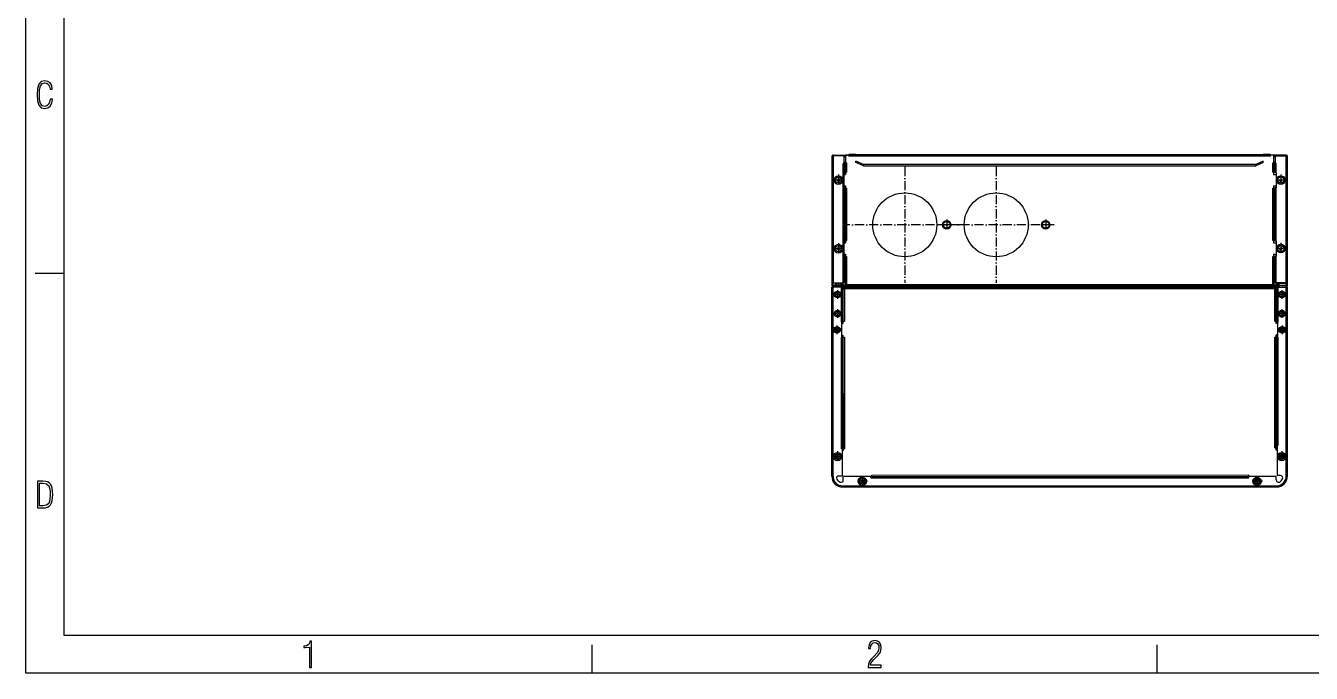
# Model space of a CAD drawing. Extents: x 0 to 2970, y 0 to 2100.
# Drawn here: x 0 to 1688, y 0 to 850 of the extents above; entities that cross this region are included whole.
import ezdxf

# ---------------------------------------------------------------- set-up
doc = ezdxf.new("R2010")
doc.units = 0
doc.header["$MEASUREMENT"] = 0
doc.linetypes.add('DASHDOT', pattern=[18.5, 12, -3, 0.5, -3])
doc.layers.get('0').update_dxf_attribs({"linetype": 'CONTINUOUS'})

msp = doc.modelspace()

# ---------------------------------------------------------------- linework, layer by layer
at = {"color": 7}
for p, q in [((0, 0), (0, 2100)), ((50, 2050), (50, 50)), ((1058.6, 679.5), (1060.4, 679.5)), ((1058.6, 679.5), (1058.6, 678.5)), ((1058.6, 678.5), (1058.6, 512.5)), ((1060.4, 680.3), (1079.4, 680.3)), ((1074.4, 679.5), (1060.4, 679.5)), ((1060.4, 679.5), (1060.4, 512.5)), ((1074.4, 679.5), (1076.8, 679.5)), ((1074.4, 679.5), (1074.4, 669.5)), ((1074.4, 678.6), (1076.8, 678.6)), ((1076.8, 680.1), (1076.8, 670.1)), ((1080.8, 680.1), (1076.8, 680.1)), ((1079.4, 680.1), (1079.4, 680.3)), ((1634.8, 680.9), (1080.8, 680.9)), ((1080.8, 680.9), (1080.8, 679.1)), ((1080.8, 679.1), (1080.8, 680.1)), ((1634.8, 679.1), (1080.8, 679.1)), ((1090.3, 681), (1081.2, 681)), ((1081.2, 681), (1081.2, 680.9)), ((1090.3, 681.1), (1090.3, 681.5)), ((1090.3, 681.1), (1625.3, 681.1)), ((1090.3, 681.1), (1090.3, 680.9)), ((1625.3, 681.1), (1625.3, 681.5)), ((1625.3, 681.1), (1625.3, 680.9)), ((1634.4, 681), (1625.3, 681)), ((1634.4, 681), (1634.4, 680.9)), ((1634.8, 680.9), (1634.8, 680.1)), ((1634.8, 679.1), (1634.8, 680.1)), ((1638.8, 680.1), (1634.8, 680.1)), ((1636.2, 680.1), (1636.2, 680.3)), ((1655.2, 680.3), (1636.2, 680.3)), ((1638.8, 680.1), (1638.8, 670.1)), ((1641.2, 679.5), (1638.8, 679.5)), ((1638.8, 678.6), (1641.2, 678.6)), ((1641.2, 679.5), (1655.2, 679.5)), ((1641.2, 669.5), (1641.2, 679.5)), ((1655.2, 678.5), (1655.2, 679.5)), ((1655.2, 678.6), (1656.2, 678.6)), ((1657, 678.5), (1655.2, 678.5)), ((1655.2, 512.5), (1655.2, 678.5)), ((1657, 512.5), (1657, 678.5)), ((1073.4, 512.5), (1073.4, 669.5)), ((1074.4, 669.5), (1073.4, 669.5)), ((1074.4, 671.7), (1076.8, 671.7)), ((1075.2, 669.5), (1074.4, 669.5)), ((1075.2, 657.5), (1075.2, 669.5)), ((1076, 669), (1075.2, 669)), ((1075.7, 666), (1075.2, 666)), ((1075.7, 655.1), (1075.7, 669)), ((1076, 670.1), (1076, 658.1)), ((1076, 670.1), (1076.8, 670.1)), ((1076.8, 670.1), (1077.8, 670.1)), ((1077.8, 670.1), (1077.8, 658.1)), ((1100.3, 667.9), (1090.3, 672.5)), ((1090.3, 670.7), (1090.3, 672.5)), ((1100.3, 666.1), (1090.3, 670.7)), ((1615.3, 667.9), (1100.3, 667.9)), ((1100.3, 666.1), (1100.3, 667.9)), ((1100.3, 666.1), (1615.3, 666.1)), ((1625.3, 672.5), (1615.3, 667.9)), ((1625.3, 670.7), (1615.3, 666.1)), ((1615.3, 666.1), (1615.3, 667.9)), ((1625.3, 670.7), (1625.3, 672.5)), ((1637.8, 658.1), (1637.8, 670.1)), ((1637.8, 670.1), (1638.8, 670.1)), ((1641.2, 671.7), (1638.8, 671.7)), ((1639.6, 670.1), (1638.8, 670.1)), ((1639.6, 658.1), (1639.6, 670.1)), ((1640.4, 669), (1639.6, 669)), ((1640.4, 666), (1639.6, 666)), ((1640.4, 657.5), (1640.4, 669.5)), ((1641.2, 669.5), (1640.4, 669.5)), ((1642.2, 669.5), (1641.2, 669.5)), ((1642.2, 657.5), (1642.2, 669.5)), ((1068.9, 647.9), (1068.9, 647.1)), ((1075.2, 657.5), (1074.9, 657.5)), ((1074.9, 637.5), (1074.9, 657.5)), ((1074.9, 655.1), (1076.8, 655.1)), ((1076, 658.1), (1077.8, 658.1)), ((1076.8, 658.1), (1076.8, 655.1)), ((1076.8, 658.1), (1077.8, 658.1)), ((1639.6, 658.1), (1637.8, 658.1)), ((1637.8, 658.1), (1638.8, 658.1)), ((1638.8, 658.1), (1638.8, 655.1)), ((1638.8, 655.1), (1642.2, 655.1)), ((1642.2, 657.5), (1640.4, 657.5)), ((1642.2, 657.5), (1642.2, 637.5)), ((1074.9, 640.1), (1076.8, 640.1)), ((1075.2, 637.5), (1074.9, 637.5)), ((1075.2, 567.5), (1075.2, 637.5)), ((1075.7, 593.5), (1075.7, 640.1)), ((1076, 637.1), (1076, 568.1)), ((1076, 637.1), (1076.8, 637.1)), ((1076.8, 640.1), (1076.8, 637.1)), ((1076.8, 637.1), (1077.8, 637.1)), ((1077.8, 637.1), (1077.8, 568.1)), ((1637.8, 568.1), (1637.8, 637.1)), ((1637.8, 637.1), (1638.8, 637.1)), ((1638.8, 640.1), (1642.2, 640.1)), ((1638.8, 640.1), (1638.8, 637.1)), ((1639.6, 637.1), (1638.8, 637.1)), ((1639.6, 568.1), (1639.6, 637.1)), ((1640.4, 567.5), (1640.4, 637.5)), ((1642.2, 637.5), (1640.4, 637.5)), ((1642.2, 567.5), (1642.2, 637.5)), ((1075.7, 593.5), (1075.7, 568.4)), ((1075.7, 593.5), (1076, 593.5)), ((1068.9, 557.9), (1068.9, 557.1)), ((1074.9, 547.5), (1074.9, 567.5)), ((1075.2, 567.5), (1074.9, 567.5)), ((1074.9, 565.1), (1076.8, 565.1)), ((1075.7, 568.4), (1076, 568.4)), ((1075.7, 565.1), (1075.7, 568.4)), ((1076, 568.1), (1077.8, 568.1)), ((1076.8, 568.1), (1076.8, 565.1)), ((1076.8, 568.1), (1077.8, 568.1)), ((1639.6, 568.1), (1637.8, 568.1)), ((1637.8, 568.1), (1638.8, 568.1)), ((1638.8, 568.1), (1638.8, 565.1)), ((1638.8, 565.1), (1642.2, 565.1)), ((1642.2, 567.5), (1640.4, 567.5)), ((1642.2, 567.5), (1642.2, 547.5)), ((1074.9, 550.1), (1076.8, 550.1)), ((1075.2, 547.5), (1074.9, 547.5)), ((1075.2, 512.5), (1075.2, 547.5)), ((1075.7, 528.1), (1075.7, 550.1)), ((1076, 547.1), (1076, 510.6)), ((1076, 547.1), (1076.8, 547.1)), ((1076.8, 550.1), (1076.8, 547.1)), ((1076.8, 547.1), (1077.8, 547.1)), ((1077.8, 547.1), (1077.8, 510.6)), ((1637.8, 510.6), (1637.8, 547.1)), ((1637.8, 547.1), (1638.8, 547.1)), ((1638.8, 550.1), (1642.2, 550.1)), ((1638.8, 550.1), (1638.8, 547.1)), ((1639.6, 547.1), (1638.8, 547.1)), ((1639.6, 510.6), (1639.6, 547.1)), ((1640.4, 512.5), (1640.4, 547.5)), ((1642.2, 547.5), (1640.4, 547.5)), ((1642.2, 512.5), (1642.2, 547.5)), ((50, 525), (12.5, 525)), ((1075.7, 528.1), (1076, 528.1)), ((1075.7, 528), (1076, 528)), ((1058.6, 512.5), (1060.4, 512.5)), ((1058.6, 512.5), (1058.6, 509.5)), ((1060.2, 506.9), (1058.6, 506.9)), ((1058.6, 258.9), (1058.6, 506.9)), ((1059.4, 512.5), (1059.4, 509.5)), ((1059.4, 509.5), (1060.4, 509.5)), ((1060.4, 508.6), (1060.1, 508.6)), ((1060.1, 508.6), (1060.4, 508.6)), ((1060.4, 507.7), (1060.2, 507.7)), ((1071.4, 506.9), (1060.2, 506.9)), ((1060.2, 258.9), (1060.2, 506.9)), ((1060.4, 512.5), (1073.4, 512.5)), ((1060.4, 509.5), (1060.4, 512.5)), ((1060.4, 508.5), (1060.4, 509.5)), ((1060.4, 508.5), (1076.6, 508.5)), ((1060.4, 508.5), (1060.4, 508.5)), ((1060.4, 508.5), (1060.4, 508.5)), ((1076.6, 507.7), (1060.4, 507.7)), ((1061.8, 509.6), (1061.8, 508.8)), ((1061.8, 509.6), (1063.8, 509.6)), ((1061.8, 508.8), (1063.8, 508.8)), ((1065.5, 512.3), (1063.2, 510)), ((1063.2, 510), (1072.3, 510)), ((1063.6, 507.7), (1063.6, 506.9)), ((1063.8, 509.6), (1063.8, 508.8)), ((1077.8, 509.6), (1063.8, 509.6)), ((1077.8, 508.8), (1063.8, 508.8)), ((1064.2, 511), (1064.2, 512.5)), ((1070, 512.3), (1065.5, 512.3)), ((1065.6, 512.3), (1066.1, 512.3)), ((1065.9, 512.3), (1065.9, 512.5)), ((1066.1, 512.3), (1066.1, 512.5)), ((1066.5, 512.3), (1066.5, 512.5)), ((1066.5, 512.5), (1066.5, 512.3)), ((1069.4, 512.3), (1069.4, 512.5)), ((1069.4, 512.3), (1069.4, 512.5)), ((1069.4, 512.3), (1070.1, 512.3)), ((1070.1, 512.3), (1072.5, 510)), ((1071.1, 511.4), (1071.1, 512.5)), ((1073, 506.9), (1071.4, 506.9)), ((1071.4, 461), (1071.4, 506.9)), ((1072.3, 510), (1072.5, 510)), ((1073, 461), (1073, 506.9)), ((1075.4, 506.9), (1073, 506.9)), ((1073.2, 512.5), (1073.2, 509.6)), ((1073.2, 508.8), (1073.2, 508.5)), ((1073.2, 506.9), (1073.2, 459.1)), ((1075.2, 512.5), (1073.4, 512.5)), ((1074.7, 508.8), (1074.7, 508.5)), ((1074.7, 506.9), (1074.7, 504.6)), ((1640.5, 506.6), (1075.1, 506.4)), ((1076, 510.6), (1077.8, 510.6)), ((1076.2, 506.4), (1076, 506.7)), ((1076.5, 507.3), (1077.4, 506.4)), ((1076.6, 508.5), (1076.6, 507.7)), ((1077.9, 506.4), (1077, 507.3)), ((1077.6, 507.9), (1079.1, 506.4)), ((1077.7, 508.8), (1077.7, 507.8)), ((1077.7, 506.6), (1077.7, 506.4)), ((1077.8, 510.6), (1637.8, 510.6)), ((1077.8, 508.8), (1077.8, 510.6)), ((1077.8, 508.8), (1637.8, 508.8)), ((1079.9, 507.8), (1081.3, 506.4)), ((1635.7, 507.8), (1079.9, 507.8)), ((1634.5, 506.6), (1635.7, 507.8)), ((1636.7, 506.6), (1638.2, 508)), ((1639.6, 510.6), (1637.8, 510.6)), ((1637.8, 508.8), (1637.8, 510.6)), ((1637.8, 509.6), (1645.5, 509.6)), ((1637.8, 508.8), (1645.5, 508.8)), ((1637.9, 508.8), (1637.9, 507.8)), ((1637.9, 506.6), (1638.7, 507.4)), ((1637.9, 506.6), (1637.9, 506.6)), ((1639.1, 507.3), (1638.4, 506.6)), ((1639, 508.5), (1639, 507.7)), ((1639, 508.5), (1645.5, 508.5)), ((1639, 507.7), (1645.5, 507.7)), ((1639.6, 506.6), (1639.7, 506.7)), ((1640.2, 506.9), (1642.6, 506.9)), ((1642.2, 512.5), (1640.4, 512.5)), ((1640.5, 506.6), (1640.5, 504.8)), ((1640.9, 508.8), (1640.9, 508.5)), ((1640.9, 506.9), (1640.9, 504.8)), ((1653.7, 512.5), (1642.2, 512.5)), ((1642.4, 509.6), (1642.4, 512.5)), ((1642.4, 508.6), (1642.4, 508.8)), ((1642.4, 459.3), (1642.4, 506.9)), ((1642.6, 506.9), (1642.6, 461)), ((1642.6, 506.9), (1644.2, 506.9)), ((1645.5, 512.3), (1643.2, 510)), ((1643.4, 510), (1643.2, 510)), ((1645.5, 510), (1643.4, 510)), ((1644.2, 506.9), (1644.2, 461)), ((1644.2, 506.9), (1655.4, 506.9)), ((1644.9, 511.7), (1644.9, 512.5)), ((1645.5, 512), (1645.5, 512.5)), ((1645.5, 512.3), (1645.5, 512.3)), ((1655.5, 512), (1645.5, 512)), ((1645.5, 511.7), (1645.5, 512)), ((1645.5, 511.7), (1655.5, 511.7)), ((1645.5, 511.7), (1645.5, 509.2)), ((1645.5, 509.2), (1655.5, 509.2)), ((1645.5, 506.9), (1645.5, 509.2)), ((1653.7, 512.5), (1655.2, 512.5)), ((1657, 512.5), (1655.2, 512.5)), ((1655.4, 258.9), (1655.4, 506.9)), ((1655.4, 506.9), (1657, 506.9)), ((1655.5, 512.5), (1655.5, 512)), ((1655.5, 511.7), (1655.5, 512)), ((1655.5, 511.7), (1655.5, 509.2)), ((1655.5, 509.5), (1656.2, 509.5)), ((1655.5, 509.2), (1655.5, 506.9)), ((1655.5, 508.6), (1655.5, 508.6)), ((1655.5, 508.6), (1655.5, 508.6)), ((1656.2, 509.5), (1656.2, 512.5)), ((1657, 509.5), (1657, 512.5)), ((1657, 506.1), (1657, 506.9)), ((1657, 258.9), (1657, 506.9)), ((1074.1, 505.6), (1073.3, 505.6)), ((1073.3, 504.6), (1073.3, 505.6)), ((1073.3, 504.6), (1075.1, 504.6)), ((1073.3, 504.6), (1073.3, 462.1)), ((1074.1, 504.6), (1074.1, 505.6)), ((1075.1, 506.4), (1075.1, 504.6)), ((1640.5, 504.8), (1075.1, 504.6)), ((1075.1, 504.6), (1075.1, 462.1)), ((1642.3, 504.8), (1640.5, 504.8)), ((1640.5, 462.3), (1640.5, 504.8)), ((1641.5, 504.8), (1641.5, 505.8)), ((1641.5, 505.8), (1642.3, 505.8)), ((1642.3, 504.8), (1642.3, 505.8)), ((1642.3, 462.3), (1642.3, 504.8)), ((1073, 461), (1071.4, 461)), ((1071.4, 461), (1071.4, 441)), ((1071.4, 459.1), (1073.3, 459.1)), ((1073.3, 462.1), (1075.1, 462.1)), ((1073.3, 462.1), (1073.3, 459.1)), ((1073.3, 462.1), (1075.1, 462.1)), ((1642.3, 462.3), (1640.5, 462.3)), ((1640.5, 462.3), (1642.3, 462.3)), ((1642.3, 462.3), (1642.3, 459.3)), ((1644.2, 459.3), (1642.3, 459.3)), ((1642.6, 461), (1644.2, 461)), ((1643.5, 460.2), (1643.5, 461)), ((1643.5, 460.2), (1644.2, 460.2)), ((1644.2, 441), (1644.2, 461)), ((1071.4, 444.1), (1073.3, 444.1)), ((1073, 441), (1071.4, 441)), ((1071.4, 294.9), (1071.4, 441)), ((1073, 294.9), (1073, 441)), ((1073.2, 444.1), (1073.2, 292.6)), ((1073.3, 444.1), (1073.3, 441.1)), ((1073.3, 441.1), (1073.4, 294.6)), ((1073.3, 441.1), (1075.1, 441.1)), ((1075.1, 441.1), (1075.2, 294.6)), ((1640.6, 295.8), (1640.5, 441.3)), ((1640.5, 441.3), (1642.3, 441.3)), ((1644.2, 444.3), (1642.3, 444.3)), ((1642.3, 444.3), (1642.3, 441.3)), ((1642.4, 295.8), (1642.3, 441.3)), ((1642.4, 292.8), (1642.4, 444.3)), ((1642.6, 441), (1642.6, 298.9)), ((1642.6, 441), (1644.2, 441)), ((1644.2, 441), (1644.2, 298.9)), ((1073, 294.9), (1071.4, 294.9)), ((1072.2, 294.9), (1071.4, 294.9)), ((1072.2, 294.9), (1072.2, 259.3)), ((1072.2, 292.6), (1073.4, 292.6)), ((1073.4, 294.6), (1075.2, 294.6)), ((1073.4, 294.6), (1073.4, 292.6)), ((1073.4, 294.6), (1075.2, 294.6)), ((1642.4, 295.8), (1640.6, 295.8)), ((1640.6, 295.8), (1642.4, 295.8)), ((1642.4, 295.8), (1642.4, 292.8)), ((1643.4, 292.8), (1642.4, 292.8)), ((1642.6, 298.9), (1644.2, 298.9)), ((1643.4, 298.9), (1644.2, 298.9)), ((1643.4, 298.9), (1643.4, 259.5)), ((1060.2, 258.9), (1058.6, 258.9)), ((1067.9, 259.3), (1072.2, 259.3)), ((1109.7, 258.2), (1073.7, 258.2)), ((1073.7, 253.7), (1073.7, 258.2)), ((1109.7, 256.6), (1109.7, 258.2)), ((1109.7, 256.6), (1109.7, 258.2)), ((1109.7, 256.6), (1606.1, 256.6)), ((1111.4, 260.3), (1606.4, 260.4)), ((1111.4, 258.5), (1111.4, 260.3)), ((1111.4, 258.5), (1111.4, 260.3)), ((1111.4, 258.5), (1606.4, 258.6)), ((1111.4, 258.2), (1606.1, 258.2)), ((1246, 258.5), (1246.1, 258.2)), ((1250.6, 258.5), (1250.6, 258.2)), ((1252.5, 258.5), (1252.5, 258.2)), ((1463.1, 258.6), (1463.1, 258.2)), ((1465.1, 258.6), (1465.1, 258.2)), ((1469.6, 258.6), (1469.5, 258.2)), ((1642.1, 258.2), (1606.1, 258.2)), ((1606.1, 256.6), (1606.1, 258.2)), ((1606.4, 258.2), (1606.4, 260.4)), ((1642.1, 253.8), (1642.1, 258.2)), ((1647.9, 259.5), (1643.4, 259.5)), ((1655.4, 258.9), (1657, 258.9)), ((1072.9, 246.2), (1642.7, 246.2)), ((1072.9, 246.2), (1072.9, 244.6)), ((1072.9, 244.6), (1642.7, 244.6)), ((1642.7, 246.2), (1642.7, 244.6)), ((1649.1, 253), (1648.6, 252.5)), ((50, 50), (2920, 50)), ((744, 0), (744, 37.5)), ((1486, 0), (1486, 37.5)), ((2970, 0), (0, 0))]:
    msp.add_line(p, q, dxfattribs=at)
at = {"color": 7, "linetype": 'DASHDOT'}
for p, q in [((1154.5, 664.8), (1154.5, 512.7)), ((1274.5, 664.8), (1274.5, 512.7)), ((1074.6, 647.5), (1059.8, 647.5)), ((1067.2, 654.9), (1067.2, 640.1)), ((1655.7, 647.6), (1640.9, 647.6)), ((1648.3, 655), (1648.3, 640.2)), ((1075.2, 610), (1075.8, 610)), ((1209.5, 596), (1209.5, 581.6)), ((1339.5, 596), (1339.5, 581.6)), ((1075.2, 588), (1075.8, 588)), ((1230.5, 588.8), (1078.4, 588.8)), ((1350.5, 588.8), (1198.4, 588.8)), ((1214.2, 588.8), (1199.7, 588.8)), ((1346.7, 588.8), (1332.2, 588.8)), ((1074.6, 557.5), (1059.8, 557.5)), ((1067.2, 564.9), (1067.2, 550.1)), ((1075.6, 566), (1075.7, 566)), ((1655.7, 557.6), (1640.9, 557.6)), ((1648.3, 565), (1648.3, 550.2)), ((1067.7, 512.3), (1067.7, 512.5)), ((1067.7, 508.5), (1067.7, 508.8)), ((1067.8, 509.3), (1067.8, 512.6)), ((1647.8, 508.8), (1647.8, 508.5)), ((1071.8, 497.2), (1060.5, 497.2)), ((1066.1, 502.9), (1066.1, 491.6)), ((1655.2, 497.2), (1643.9, 497.2)), ((1649.5, 502.9), (1649.5, 491.6)), ((1066.1, 477.9), (1066.1, 466.6)), ((1649.5, 477.9), (1649.5, 466.6)), ((1071.8, 472.2), (1060.5, 472.2)), ((1065.4, 456.6), (1065.4, 445.4)), ((1655.2, 472.2), (1643.9, 472.2)), ((1650.2, 456.6), (1650.2, 445.4)), ((1071.1, 451), (1059.8, 451)), ((1069, 451.1), (1061.7, 451.1)), ((1065.3, 454.8), (1065.3, 447.5)), ((1655.9, 451), (1644.6, 451)), ((1652.3, 451.3), (1648.4, 451.3)), ((1650.3, 453.2), (1650.3, 449.3)), ((1066.1, 291.7), (1066.1, 277.5)), ((1066.4, 288.9), (1066.4, 280.3)), ((1649.4, 289.1), (1649.4, 280.5)), ((1649.5, 291.7), (1649.5, 277.5)), ((1073.2, 284.6), (1059, 284.6)), ((1070.6, 284.6), (1062.1, 284.6)), ((1656.6, 284.6), (1642.4, 284.6)), ((1653.6, 284.8), (1645.1, 284.8)), ((1098.6, 259.2), (1098.6, 245)), ((1617, 259.2), (1617, 245)), ((1617.1, 256.6), (1617.1, 248)), ((1105.7, 252.1), (1091.5, 252.1)), ((1624.1, 252.1), (1609.9, 252.1)), ((1621.4, 252.3), (1612.8, 252.3))]:
    msp.add_line(p, q, dxfattribs=at)
at = {"color": 7}
for points in [[(35.1, 754), (32.1, 754), (31.4, 749.8), (30, 746.7), (27.9, 744.9), (25.2, 744.3), (21.9, 745.2), (19.6, 748.1), (18.3, 753), (17.9, 759.8), (18.3, 766.5), (19.6, 771.4), (21.9, 774.3), (25.2, 775.3), (27.8, 774.7), (29.9, 773.2), (31.2, 770.6), (31.9, 767.1), (34.9, 767.1), (34.1, 771.7), (32.1, 775.1), (29.1, 777.2), (25.2, 778), (20.5, 776.8), (17.3, 773.5), (15.4, 767.8), (14.9, 759.8), (15.4, 751.7), (17.3, 746), (20.5, 742.6), (25.2, 741.6), (29.1, 742.3), (32.1, 744.7), (34.1, 748.6)], [(15.3, 217.3), (22.6, 217.3), (25.9, 217.4), (28.6, 218.2), (30.8, 219.4), (32.5, 221.3), (33.8, 223.6), (34.7, 226.7), (35.2, 230.4), (35.4, 234.8), (35.2, 239.2), (34.7, 242.9), (33.9, 245.9), (32.5, 248.3), (30.8, 250.1), (28.6, 251.3), (25.8, 252), (22.6, 252.3), (15.3, 252.3)], [(18.2, 219.9), (18.2, 249.7), (22.4, 249.7), (27.3, 248.9), (30.3, 246.3), (31.8, 241.7), (32.1, 238.5), (32.3, 234.7), (31.8, 227.7), (30.3, 223.1), (27.3, 220.6), (22.4, 219.9)], [(372.6, 7.8), (375.4, 7.8), (375.4, 42.2), (373.2, 42.2), (372.5, 39.2), (371, 37.2), (368.6, 35.9), (365.2, 35.5), (365.2, 33.7), (367.1, 33.7), (372.6, 34.1)], [(1106.4, 7.8), (1123.6, 7.8), (1123.6, 10.6), (1109.6, 10.6), (1110, 13.1), (1111.5, 15.5), (1113.7, 18), (1116.6, 20.9), (1119.8, 24.1), (1122.4, 27.9), (1123.5, 33.6), (1122.9, 37.5), (1121.2, 40.4), (1118.5, 42.2), (1115.1, 42.9), (1111.7, 42.2), (1109.2, 40.3), (1107.5, 37.3), (1106.9, 33.2), (1106.9, 32.7), (1109.6, 32.7), (1110, 36), (1111.1, 38.4), (1112.9, 39.8), (1115.4, 40.3), (1117.5, 39.8), (1119.1, 38.5), (1120.2, 36.5), (1120.6, 33.8), (1120.1, 30.4), (1118.6, 27.5), (1113.9, 22.2), (1110.7, 18.8), (1108.3, 15.7), (1106.9, 12)]]:
    msp.add_lwpolyline(points, close=True, dxfattribs=at)
for points in [[(1077.8, 508.8), (1078.1, 508.7), (1078.4, 508.7), (1078.7, 508.6), (1079.3, 508.2), (1079.9, 507.8)], [(1637.8, 508.8), (1637.5, 508.7), (1637.2, 508.7), (1636.9, 508.6), (1636.3, 508.2), (1635.7, 507.8)]]:
    msp.add_lwpolyline(points, dxfattribs=at)
for centre, radius in [((1067.2, 647.5), 5.7), ((1067.2, 647.5), 4.08), ((1067.2, 647.5), 1.75), ((1648.3, 647.6), 5.7), ((1648.3, 647.6), 4.08), ((1154.5, 588.8), 42), ((1274.5, 588.8), 42), ((1209.5, 588.8), 5.56), ((1209.5, 588.8), 4.43), ((1339.5, 588.8), 5.56), ((1339.5, 588.8), 4.43), ((1209.5, 588.8), 0.755), ((1339.5, 588.8), 0.755), ((1067.2, 557.5), 5.7), ((1067.2, 557.5), 4.08), ((1067.2, 557.5), 1.75), ((1648.3, 557.6), 5.7), ((1648.3, 557.6), 4.08), ((1066.1, 497.2), 4.34), ((1066.1, 497.2), 2.96), ((1066.1, 497.2), 0.983), ((1649.5, 497.2), 4.34), ((1649.5, 497.2), 2.96), ((1649.5, 497.2), 0.983), ((1066.1, 472.2), 4.34), ((1066.1, 472.2), 2.96), ((1066.1, 472.2), 0.983), ((1649.5, 472.2), 4.34), ((1649.5, 472.2), 2.96), ((1649.5, 472.2), 0.983), ((1065.4, 451), 4.34), ((1065.4, 451), 2.96), ((1065.3, 451.1), 1.5), ((1065.4, 451), 0.983), ((1650.2, 451), 4.34), ((1650.2, 451), 2.96), ((1650.3, 451.3), 1.5), ((1650.2, 451), 0.983), ((1066.1, 284.6), 5.45), ((1066.1, 284.6), 3.83), ((1066.4, 284.6), 3.3), ((1649.5, 284.6), 5.45), ((1649.5, 284.6), 3.83), ((1649.4, 284.8), 3.3), ((1066.4, 284.6), 1.5), ((1649.4, 284.8), 1.5), ((1098.6, 252.1), 5.45), ((1098.6, 252.1), 3.83), ((1098.6, 252.1), 3.3), ((1098.6, 252.1), 1.5), ((1098.6, 252.1), 1.5), ((1617, 252.1), 5.45), ((1617, 252.1), 3.83), ((1617.1, 252.3), 3.3), ((1617.1, 252.3), 1.5)]:
    msp.add_circle(centre, radius, dxfattribs=at)
for centre, radius, start, end in [((1060.4, 678.5), 1.8, 90, 146.251), ((1655.2, 678.5), 1.8, 360, 90), ((1655.2, 678.5), 1, 360, 90), ((1648.3, 647.6), 1.75, 196.3521, 16.3521), ((1650.3, 647.6), 2, 127.3884, 231.1458), ((1070.7, 627.7), 5, 334.1581, 359.8381), ((1070.7, 592.3), 5, 0.16, 25.8419), ((1070.7, 570.3), 5, 0.246, 25.8419), ((1648.3, 557.6), 1.75, 196.3521, 16.3521), ((1650.3, 557.6), 2, 128.112, 231.8881), ((1070.7, 548.3), 5, 0.1954, 20.8825), ((1075.8, 528.1), 0.131, 181.5268, 215.246), ((1060.4, 509.5), 1.8, 180, 270), ((1060.2, 506.1), 1.6, 90, 150), ((1060.4, 509.5), 1, 180, 270), ((1062, 510), 1.5, 270, 303.557), ((1062.1, 511.1), 1.5, 270, 315), ((1073.5, 511.1), 1.5, 225, 270), ((1073.4, 510), 1.5, 236.443, 270), ((1075.4, 506.1), 1.6, 45, 90), ((1075.4, 506.1), 0.8, 45, 90), ((1076, 506.3), 1.46, 45, 90), ((1076, 506.3), 2.26, 45, 74.4646), ((1639.4, 506.7), 1.8, 103.3047, 135), ((1639.4, 506.7), 1, 90, 135), ((1640.2, 506.1), 1.6, 90, 135), ((1640.2, 506.1), 0.8, 90, 135), ((1642.1, 511.1), 1.5, 270, 315), ((1642.1, 510), 1.5, 270, 303.557), ((1655.2, 509.5), 1, 287.4615, 360), ((1655.2, 509.5), 1.8, 279.5962, 360), ((1655.4, 506.1), 1.6, 30, 86.4144), ((1065.3, 451.1), 2.8, 196.3683, 16.3683), ((1650.3, 451.3), 2.8, 196.3683, 16.3683), ((1066.1, 284.6), 1.5, 272.4434, 83.2279), ((1649.5, 284.6), 1.5, 49.9414, 221.4356), ((1072.9, 258.9), 14.3, 180, 270), ((1072.9, 258.9), 12.7, 180, 270), ((1067.9, 256.3), 3, 90, 207.3333), ((1072.9, 258.9), 8.7, 207.3335, 247.1411), ((1070.7, 253.7), 3, 247.1963, 0), ((1617, 252.1), 1.5, 329.0407, 142.2678), ((1645.1, 253.8), 3, 180, 295.0914), ((1642.7, 258.9), 12.7, 270, 0), ((1642.7, 258.9), 14.3, 270, 0), ((1642.7, 258.9), 8.7, 295.0905, 334.9556), ((1647.9, 256.5), 3, 335.0432, 90), ((1642.7, 258.9), 8.7, 312.8143, 314.605)]:
    msp.add_arc(centre, radius, start, end, dxfattribs=at)

doc.saveas('drawing.dxf')
